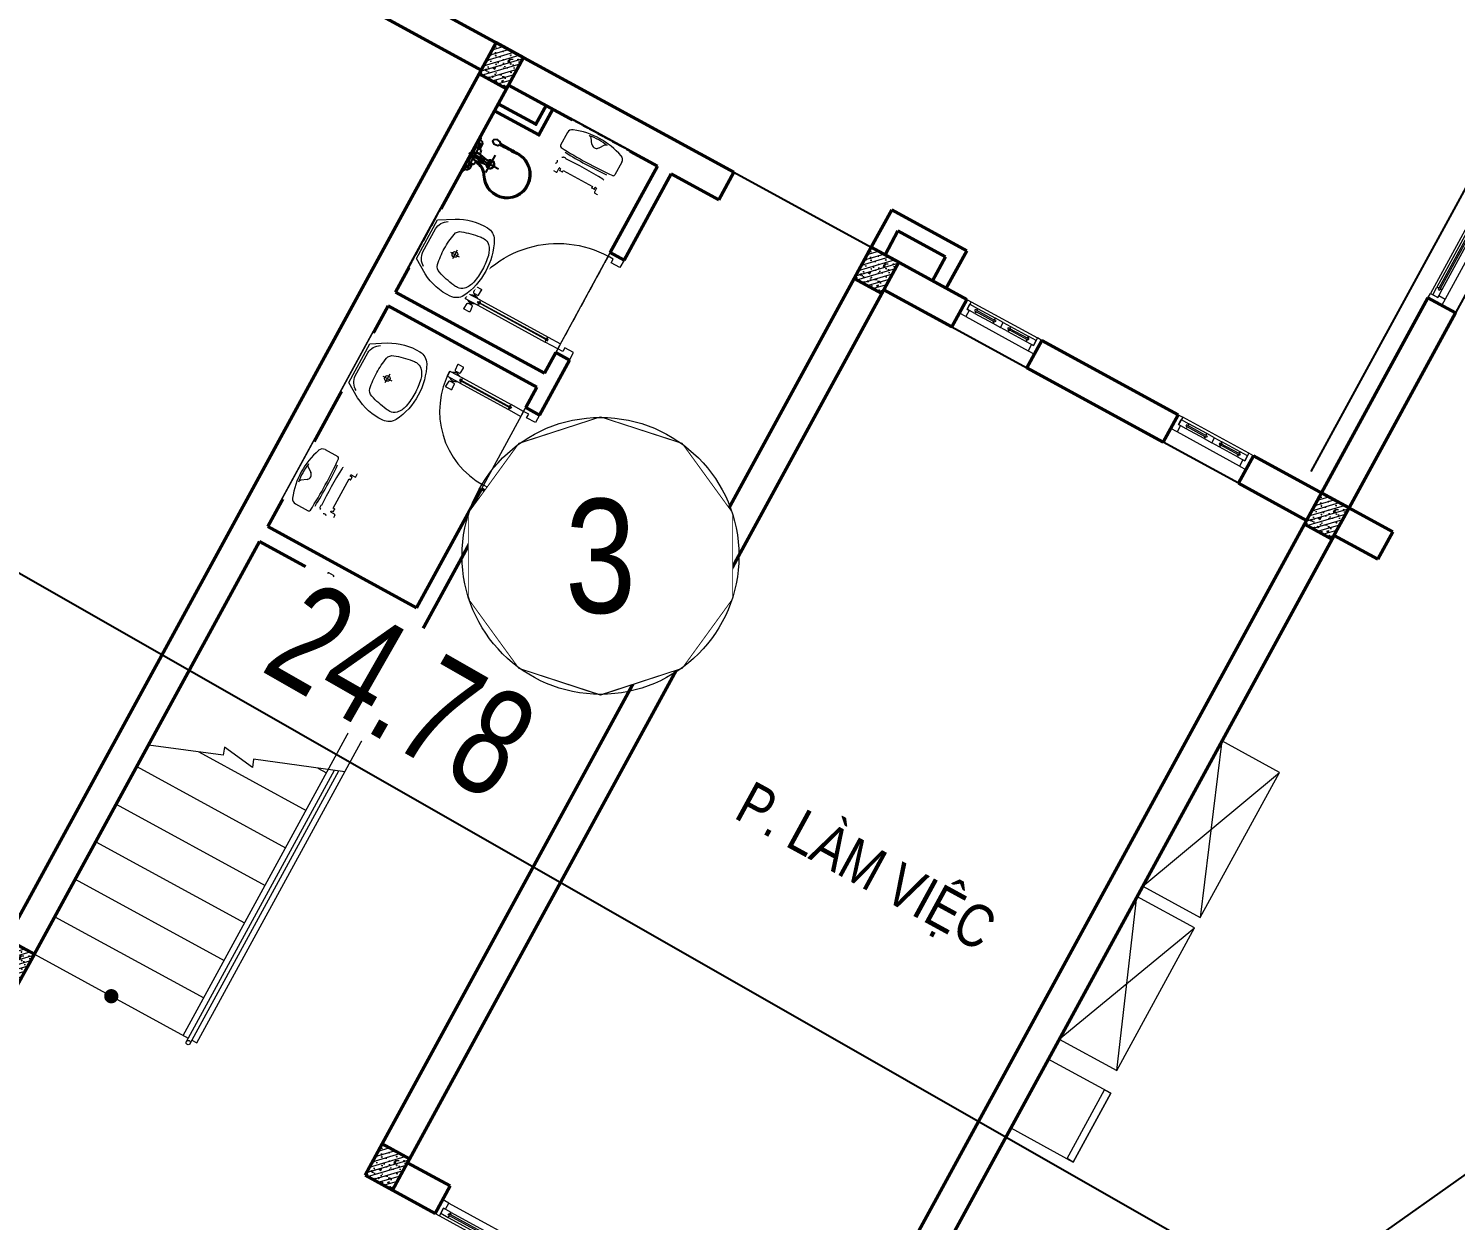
# Model space of a CAD drawing. Header units: millimetres. Extents: x -1055201 to -457681, y -323938 to 182808.
# Drawn here: x -728531 to -718515, y 153319 to 161686 of the extents above; entities that cross this region are included whole.
import ezdxf
from ezdxf.enums import TextEntityAlignment as Align
from ezdxf.xclip import XClip

# ---------------------------------------------------------------- set-up
doc = ezdxf.new("R2010")
doc.units = ezdxf.units.MM
doc.header["$LTSCALE"] = 5
doc.header["$XCLIPFRAME"] = 0
doc.linetypes.add('CENTER2', pattern=[28.575, 19.05, -3.175, 3.175, -3.175])
doc.linetypes.add('DASHDOT2', pattern=[0.5, 0.25, -0.125, 0, -0.125])
doc.layers.get('0').update_dxf_attribs({"linetype": 'CENTER2'})
for name, color, linetype, lineweight in [('0.10_Thiet-Bi', 157, 'Continuous', 9), ('cat1', 30, 'Continuous', 50), ('hatch1', 136, 'Continuous', 9), ('ISO', 153, 'Continuous', 13), ('LC Dim', 8, 'Continuous', 18), ('LC Hatch', 252, 'Continuous', 9), ('LC ISO', 153, 'Continuous', 13), ('LC Net dam2', 6, 'Continuous', 40), ('LC Net manh', 9, 'Continuous', 5), ('LC Net thay', 7, 'Continuous', 25), ('LC Text1', 3, 'Continuous', 20), ('LC Text2', 7, 'Continuous', 25), ('NOITHAT', 125, 'Continuous', 13)]:
    doc.layers.add(name, color=color, linetype=linetype, lineweight=lineweight)
doc.layers.add('KCS_Plotter', color=11, linetype='Continuous', plot=False)
for name, color, linetype in [('KYHIEU', 7, 'Continuous'), ('net 04', 3, 'Continuous'), ('NHA', 2, 'Continuous'), ('VATTHE', 33, 'Continuous')]:
    doc.layers.add(name, color=color, linetype=linetype)
doc.styles.add('General text 2', font='arial.ttf')
doc.styles.add('HOATBIF', font='hoatbif.shx', dxfattribs={"width": 0.75})
doc.styles.add('T2', font='VHARIAL.TTF', dxfattribs={"width": 0.8})
doc.styles.add('VnArialH', font='VHARIAL.TTF')
doc.dimstyles.new('Copy of 1-110', dxfattribs={"dimscale": 110, "dimtxt": 2.5, "dimasz": 0.35, "dimexe": 0.5, "dimexo": 0, "dimgap": 0.8, "dimtad": 1, "dimdec": 0, "dimzin": 0, "dimdsep": 46, "dimtxsty": 'HOATBIF', "dimblk1": 'DOT', "dimblk2": 'DOT', "dimsah": 1, "dimcen": -1, "dimdle": 1, "dimclrd": 256, "dimclre": 256, "dimclrt": 4, "dimadec": 3, "dimazin": 2, "dimtfac": 0.333333, "dimtdec": 0, "dimtix": 1, "dimtmove": 2, "dimatfit": 3, "dimldrblk": 'DOT', "dimfxl": 1, "dimtvp": 0.833333, "dimtolj": 1, "dimtzin": 0, "dimarcsym": 0})

# ---------------------------------------------------------------- blocks, each defined once
blk = doc.blocks.new('Nen ht')
at = {"layer": 'NHA', "color": 250, "elevation": 49, "flags": 128}
blk.add_lwpolyline([(48948, 39561), (52547, 46159), (46128, 48850), (45542, 47224), (43101, 42750)], dxfattribs=at)
at = {"layer": 'KYHIEU', "color": 250, "lineweight": 0, "style": 'VnArialH', "width": 0.6}
for tag, p in [('DC-02', (-46804, -9650, -10682)), ('2.478', (-46804, -10928, -10682))]:
    blk.add_attdef(tag, text='', height=756, dxfattribs=at).set_placement(p, align=Align.CENTER)
blk = doc.blocks.new('*U46')
for p, q in [((35, 0), (2665, 0)), ((1410, -20), (2605, -20)), ((1410, -60), (2605, -60)), ((50, -110), (2650, -110))]:
    blk.add_line(p, q)
at = {"color": 8, "lineweight": 5}
for p, q in [((95, -20), (1290, -20)), ((95, -35), (1290, -35)), ((95, -45), (1290, -45)), ((95, -60), (1290, -60)), ((1410, -20), (2605, -20)), ((1410, -35), (2605, -35)), ((1410, -45), (2605, -45)), ((1410, -60), (2605, -60))]:
    blk.add_line(p, q, dxfattribs=at)
for points in [[(0, 0), (35, 0), (35, -60), (50, -60), (50, -110), (0, -110), (0, 0)], [(2700, 0), (2665, 0), (2665, -60), (2650, -60), (2650, -110), (2700, -110), (2700, 0)], [(1410, -45), (1410, -60), (1350, -60), (1350, -20), (1410, -20), (1410, -35), (1400, -35), (1400, -45), (1410, -45)], [(2605, -45), (2605, -60), (2665, -60), (2665, -20), (2605, -20), (2605, -35), (2615, -35), (2615, -45), (2605, -45)]]:
    blk.add_lwpolyline(points)
for points in [[(35, -20), (95, -20), (95, -35), (85, -35), (85, -45), (95, -45), (95, -60), (35, -60)], [(1350, -20), (1290, -20), (1290, -35), (1300, -35), (1300, -45), (1290, -45), (1290, -60), (1350, -60)]]:
    blk.add_lwpolyline(points, close=True)
for points in [[(95, -29, -0.312187), (102, -35, -0.312187)], [(95, -51, 0.312187), (102, -45, 0.312187)], [(1290, -29, 0.312187), (1283, -35, 0.312187)], [(1290, -51, -0.312187), (1283, -45, -0.312187)]]:
    blk.add_lwpolyline(points, format="xyb", dxfattribs=at)
for centre, start, end in [((1409, -37), 14.2151, 83.5658), ((1409, -43), 276.4342, 345.7849), ((2606, -37), 96.4342, 165.7849), ((2606, -43), 194.2151, 263.5658)]:
    blk.add_arc(centre, 8.25, start, end, dxfattribs=at)
blk = doc.blocks.new('*U44')
for p, q in [((35, 0), (565, 0)), ((360, -20), (505, -20)), ((360, -60), (505, -60)), ((50, -110), (550, -110))]:
    blk.add_line(p, q)
at = {"color": 8, "lineweight": 5}
for p, q in [((95, -20), (240, -20)), ((95, -35), (240, -35)), ((95, -45), (240, -45)), ((95, -60), (240, -60)), ((360, -20), (505, -20)), ((360, -35), (505, -35)), ((360, -45), (505, -45)), ((360, -60), (505, -60))]:
    blk.add_line(p, q, dxfattribs=at)
for points in [[(0, 0), (35, 0), (35, -60), (50, -60), (50, -110), (0, -110), (0, 0)], [(600, 0), (565, 0), (565, -60), (550, -60), (550, -110), (600, -110), (600, 0)], [(360, -45), (360, -60), (300, -60), (300, -20), (360, -20), (360, -35), (350, -35), (350, -45), (360, -45)], [(505, -45), (505, -60), (565, -60), (565, -20), (505, -20), (505, -35), (515, -35), (515, -45), (505, -45)]]:
    blk.add_lwpolyline(points)
for points in [[(35, -20), (95, -20), (95, -35), (85, -35), (85, -45), (95, -45), (95, -60), (35, -60)], [(300, -20), (240, -20), (240, -35), (250, -35), (250, -45), (240, -45), (240, -60), (300, -60)]]:
    blk.add_lwpolyline(points, close=True)
for points in [[(95, -29, -0.312187), (102, -35, -0.312187)], [(95, -51, 0.312187), (102, -45, 0.312187)], [(240, -29, 0.312187), (233, -35, 0.312187)], [(240, -51, -0.312187), (233, -45, -0.312187)]]:
    blk.add_lwpolyline(points, format="xyb", dxfattribs=at)
for centre, start, end in [((359, -37), 14.2151, 83.5658), ((359, -43), 276.4342, 345.7849), ((506, -37), 96.4342, 165.7849), ((506, -43), 194.2151, 263.5658)]:
    blk.add_arc(centre, 8.25, start, end, dxfattribs=at)
blk = doc.blocks.new('*U41')
for p, q in [((35, 0), (565, 0)), ((360, -20), (505, -20)), ((360, -60), (505, -60)), ((50, -110), (550, -110))]:
    blk.add_line(p, q)
at = {"color": 8, "lineweight": 5}
for p, q in [((95, -20), (240, -20)), ((95, -35), (240, -35)), ((95, -45), (240, -45)), ((95, -60), (240, -60)), ((360, -20), (505, -20)), ((360, -35), (505, -35)), ((360, -45), (505, -45)), ((360, -60), (505, -60))]:
    blk.add_line(p, q, dxfattribs=at)
for points in [[(0, 0), (35, 0), (35, -60), (50, -60), (50, -110), (0, -110), (0, 0)], [(600, 0), (565, 0), (565, -60), (550, -60), (550, -110), (600, -110), (600, 0)], [(360, -45), (360, -60), (300, -60), (300, -20), (360, -20), (360, -35), (350, -35), (350, -45), (360, -45)], [(505, -45), (505, -60), (565, -60), (565, -20), (505, -20), (505, -35), (515, -35), (515, -45), (505, -45)]]:
    blk.add_lwpolyline(points)
for points in [[(35, -20), (95, -20), (95, -35), (85, -35), (85, -45), (95, -45), (95, -60), (35, -60)], [(300, -20), (240, -20), (240, -35), (250, -35), (250, -45), (240, -45), (240, -60), (300, -60)]]:
    blk.add_lwpolyline(points, close=True)
for points in [[(95, -29, -0.312187), (102, -35, -0.312187)], [(95, -51, 0.312187), (102, -45, 0.312187)], [(240, -29, 0.312187), (233, -35, 0.312187)], [(240, -51, -0.312187), (233, -45, -0.312187)]]:
    blk.add_lwpolyline(points, format="xyb", dxfattribs=at)
for centre, start, end in [((359, -37), 14.2151, 83.5658), ((359, -43), 276.4342, 345.7849), ((506, -37), 96.4342, 165.7849), ((506, -43), 194.2151, 263.5658)]:
    blk.add_arc(centre, 8.25, start, end, dxfattribs=at)
blk = doc.blocks.new('*U34')
for p, q in [((35, 0), (1565, 0)), ((860, -20), (1505, -20)), ((860, -60), (1505, -60)), ((50, -110), (1550, -110))]:
    blk.add_line(p, q)
at = {"color": 8, "lineweight": 5}
for p, q in [((95, -20), (740, -20)), ((95, -35), (740, -35)), ((95, -45), (740, -45)), ((95, -60), (740, -60)), ((860, -20), (1505, -20)), ((860, -35), (1505, -35)), ((860, -45), (1505, -45)), ((860, -60), (1505, -60))]:
    blk.add_line(p, q, dxfattribs=at)
for points in [[(0, 0), (35, 0), (35, -60), (50, -60), (50, -110), (0, -110), (0, 0)], [(1600, 0), (1565, 0), (1565, -60), (1550, -60), (1550, -110), (1600, -110), (1600, 0)], [(860, -45), (860, -60), (800, -60), (800, -20), (860, -20), (860, -35), (850, -35), (850, -45), (860, -45)], [(1505, -45), (1505, -60), (1565, -60), (1565, -20), (1505, -20), (1505, -35), (1515, -35), (1515, -45), (1505, -45)]]:
    blk.add_lwpolyline(points)
for points in [[(35, -20), (95, -20), (95, -35), (85, -35), (85, -45), (95, -45), (95, -60), (35, -60)], [(800, -20), (740, -20), (740, -35), (750, -35), (750, -45), (740, -45), (740, -60), (800, -60)]]:
    blk.add_lwpolyline(points, close=True)
for points in [[(95, -29, -0.312187), (102, -35, -0.312187)], [(95, -51, 0.312187), (102, -45, 0.312187)], [(740, -29, 0.312187), (733, -35, 0.312187)], [(740, -51, -0.312187), (733, -45, -0.312187)]]:
    blk.add_lwpolyline(points, format="xyb", dxfattribs=at)
for centre, start, end in [((859, -37), 14.2151, 83.5658), ((859, -43), 276.4342, 345.7849), ((1506, -37), 96.4342, 165.7849), ((1506, -43), 194.2151, 263.5658)]:
    blk.add_arc(centre, 8.25, start, end, dxfattribs=at)
blk = doc.blocks.new('*U65')
for p, q in [((30, 0), (720, 0)), ((30, -590), (30, -100)), ((70, -590), (70, -100))]:
    blk.add_line(p, q)
at = {"color": 8, "lineweight": 9}
for p, q in [((48, -600), (48, -90)), ((52, -600), (52, -90))]:
    blk.add_line(p, q, dxfattribs=at)
for points in [[(30, 0), (0, 0), (0, 110), (60, 110), (60, 40), (30, 40)], [(720, 0), (750, 0), (750, 110), (690, 110), (690, 40), (720, 40)]]:
    blk.add_lwpolyline(points, close=True)
for points in [[(55, -100), (70, -100), (70, 0), (30, 0), (30, -100), (45, -100), (45, -90), (55, -90), (55, -100)], [(55, -590), (70, -590), (70, -690), (30, -690), (30, -590), (45, -590), (45, -600), (55, -600), (55, -590)], [(20, -635), (10, -635), (10, -645), (20, -645)], [(80, -635), (90, -635), (90, -645), (80, -645)]]:
    blk.add_lwpolyline(points)
for points in [[(5, -620), (-35, -616, 0.443716), (-40, -621), (-40, -659, 0.443716), (-35, -664), (5, -660, 0.385314), (10, -655), (10, -625, 0.385314)], [(95, -620), (135, -616, -0.443716), (140, -621), (140, -659, -0.443716), (135, -664), (95, -660, -0.385314), (90, -655), (90, -625, -0.385314)]]:
    blk.add_lwpolyline(points, format="xyb", close=True)
for centre, radius, start, end in [((30, 0), 690, 270, 0), ((47, -99), 8.25, 186.4342, 273.2898), ((53, -99), 8.25, 266.7102, 353.5658), ((47, -591), 8.25, 86.7102, 173.5658), ((53, -591), 8.25, 6.4342, 93.2898)]:
    blk.add_arc(centre, radius, start, end, dxfattribs=at)
for centre, start, end in [((70, -640), 143.1301, 216.8699), ((30, -640), 323.1301, 36.8699)]:
    blk.add_arc(centre, 50, start, end)
blk = doc.blocks.new('*U64')
for p, q in [((30, 0), (620, 0)), ((30, -490), (30, -100)), ((70, -490), (70, -100))]:
    blk.add_line(p, q)
at = {"color": 8, "lineweight": 9}
for p, q in [((48, -500), (48, -90)), ((52, -500), (52, -90))]:
    blk.add_line(p, q, dxfattribs=at)
for points in [[(30, 0), (0, 0), (0, 110), (60, 110), (60, 40), (30, 40)], [(620, 0), (650, 0), (650, 110), (590, 110), (590, 40), (620, 40)]]:
    blk.add_lwpolyline(points, close=True)
for points in [[(55, -100), (70, -100), (70, 0), (30, 0), (30, -100), (45, -100), (45, -90), (55, -90), (55, -100)], [(55, -490), (70, -490), (70, -590), (30, -590), (30, -490), (45, -490), (45, -500), (55, -500), (55, -490)], [(20, -535), (10, -535), (10, -545), (20, -545)], [(80, -535), (90, -535), (90, -545), (80, -545)]]:
    blk.add_lwpolyline(points)
for points in [[(5, -520), (-35, -516, 0.443716), (-40, -521), (-40, -559, 0.443716), (-35, -564), (5, -560, 0.385314), (10, -555), (10, -525, 0.385314)], [(95, -520), (135, -516, -0.443716), (140, -521), (140, -559, -0.443716), (135, -564), (95, -560, -0.385314), (90, -555), (90, -525, -0.385314)]]:
    blk.add_lwpolyline(points, format="xyb", close=True)
for centre, radius, start, end in [((30, 0), 590, 270, 0), ((47, -99), 8.25, 186.4342, 273.2898), ((53, -99), 8.25, 266.7102, 353.5658), ((47, -491), 8.25, 86.7102, 173.5658), ((53, -491), 8.25, 6.4342, 93.2898)]:
    blk.add_arc(centre, radius, start, end, dxfattribs=at)
for centre, start, end in [((70, -540), 143.1301, 216.8699), ((30, -540), 323.1301, 36.8699)]:
    blk.add_arc(centre, 50, start, end)
blk = doc.blocks.new('*U63')
for p, q in [((30, 0), (770, 0)), ((30, -640), (30, -100)), ((70, -640), (70, -100))]:
    blk.add_line(p, q)
at = {"color": 8, "lineweight": 9}
for p, q in [((48, -650), (48, -90)), ((52, -650), (52, -90))]:
    blk.add_line(p, q, dxfattribs=at)
for points in [[(30, 0), (0, 0), (0, 110), (60, 110), (60, 40), (30, 40)], [(770, 0), (800, 0), (800, 110), (740, 110), (740, 40), (770, 40)]]:
    blk.add_lwpolyline(points, close=True)
for points in [[(55, -100), (70, -100), (70, 0), (30, 0), (30, -100), (45, -100), (45, -90), (55, -90), (55, -100)], [(20, -685), (10, -685), (10, -695), (20, -695)], [(55, -640), (70, -640), (70, -740), (30, -740), (30, -640), (45, -640), (45, -650), (55, -650), (55, -640)], [(80, -685), (90, -685), (90, -695), (80, -695)]]:
    blk.add_lwpolyline(points)
for points in [[(5, -670), (-35, -666, 0.443716), (-40, -671), (-40, -709, 0.443716), (-35, -714), (5, -710, 0.385314), (10, -705), (10, -675, 0.385314)], [(95, -670), (135, -666, -0.443716), (140, -671), (140, -709, -0.443716), (135, -714), (95, -710, -0.385314), (90, -705), (90, -675, -0.385314)]]:
    blk.add_lwpolyline(points, format="xyb", close=True)
for centre, radius, start, end in [((30, 0), 740, 270, 0), ((47, -99), 8.25, 186.4342, 273.2898), ((53, -99), 8.25, 266.7102, 353.5658), ((47, -641), 8.25, 86.7102, 173.5658), ((53, -641), 8.25, 6.4342, 93.2898)]:
    blk.add_arc(centre, radius, start, end, dxfattribs=at)
for centre, start, end in [((70, -690), 143.1301, 216.8699), ((30, -690), 323.1301, 36.8699)]:
    blk.add_arc(centre, 50, start, end)
blk = doc.blocks.new('TB WC Lavabo 01')
at = {"color": 8}
blk.add_wipeout([(0, 232), (40, 240), (141, 260), (241, 280), (296, 287), (352, 288), (388, 280), (421, 260), (439, 240), (451, 220), (460, 200), (468, 180), (475, 160), (481, 140), (487, 120), (491, 100), (495, 80), (497, 60), (499, 40), (500, 20), (500, 0), (500, -20), (499, -40), (497, -60), (495, -80), (491, -100), (487, -120), (481, -140), (475, -160), (468, -180), (460, -200), (451, -220), (439, -240), (421, -260), (388, -280), (352, -288), (296, -287), (240, -280), (141, -260), (40, -240), (0, -232)], dxfattribs=at)
for p, q in [((204, 0), (274, 0)), ((239, 35), (239, -35))]:
    blk.add_line(p, q)
blk.add_lwpolyline([(15, -154), (15, 154), (121, 219, -0.14257), (351, 273, -0.255099), (432, 223, -0.124237), (485, 0, -0.124237), (432, -223, -0.255099), (351, -273, -0.142542), (121, -219)], format="xyb", close=True)
for points in [[(87, -180, -0.253319), (33, -92), (33, 92, -0.253319), (87, 180)], [(154, 0, -0.05085), (166, 121, -0.267955), (203, 162, -0.045825), (335, 193, -0.034433), (365, 195, -0.20396), (412, 175, -0.140892), (448, 107, -0.051029), (459, 0, -0.051029), (448, -107, -0.140892), (412, -175, -0.20396), (365, -195, -0.034433), (335, -193, -0.045825), (203, -162, -0.267955), (166, -121, -0.05085), (154, 0, 0.05085)]]:
    blk.add_lwpolyline(points, format="xyb")
blk.add_circle((239, 0), 20)
blk = doc.blocks.new('TB WC BonCau 01')
at = {"color": 8}
blk.add_wipeout([(0, 230), (196, 230), (216, 220), (221, 207), (221, 200), (223, 180), (223, 165), (266, 168), (276, 180), (290, 185), (366, 190), (371, 185), (371, 180), (371, 174), (376, 174), (376, 180), (376, 185), (381, 190), (502, 186), (546, 180), (590, 170), (622, 160), (663, 140), (693, 120), (717, 100), (730, 88), (737, 80), (750, 60), (759, 40), (764, 20), (765, 0), (764, -20), (759, -40), (750, -60), (737, -80), (730, -88), (717, -100), (693, -120), (663, -140), (622, -160), (590, -170), (546, -180), (502, -186), (381, -190), (376, -185), (376, -180), (376, -174), (371, -174), (371, -180), (371, -185), (366, -190), (324, -188), (324, -200), (324, -205), (322, -207), (300, -207), (298, -205), (298, -200), (298, -186), (290, -185), (276, -180), (266, -168), (223, -165), (223, -180), (221, -200), (221, -207), (216, -220), (196, -230), (0, -230)], dxfattribs=at)
for p, q in [((95, 217), (196, 217)), ((339, 139), (339, 148)), ((340, 149), (371, 149)), ((353, 138), (340, 138)), ((342, -117), (342, 117)), ((342, 117), (353, 117)), ((354, 119), (354, 137)), ((376, 174), (371, 174)), ((376, 154), (376, 174)), ((48, 53), (84, 28)), ((84, -28), (48, -53)), ((258, -142), (258, -158)), ((260, -140), (262, -140)), ((262, -160), (260, -160)), ((263, -160), (262, -160)), ((339, -148), (339, -139)), ((340, -138), (353, -138)), ((371, -149), (340, -149)), ((353, -117), (342, -117)), ((354, -137), (354, -119)), ((376, -154), (376, -174)), ((95, -217), (196, -217))]:
    blk.add_line(p, q)
for centre, radius, start, end in [((95, 177), 40, 89.9986, 159.2669), ((196, 205), 12, 3.9186, 90), ((-2782, 0), 2997, 356.062, 3.938), ((563, 0), 540, 159.2678, 200.7321), ((-2782, 0), 3010, 356.859, 3.1425), ((2758, 0), 2500, 176.3855, 183.208), ((293, 155), 30, 154.597, 176.3937), ((340, 148), 1, 89.9427, 180), ((340, 139), 0.499, 180, 270.1146), ((353, 137), 2, 0, 89.9713), ((353, 119), 2, 270.0286, 0), ((371, 154), 5, 270.0114, 0), ((535, 0), 500, 171.6681, 188.3323), ((60, 70), 20, 171.6799, 234.0514), ((64, 0), 34, 10.761, 54.0415), ((64, 0), 34, 349.239, 10.761), ((60, -70), 20, 125.9547, 188.3347), ((64, 0), 34, 305.9475, 349.2341), ((95, -177), 40, 200.7312, 270.0014), ((260, -142), 2, 90, 180), ((260, -158), 2, 180, 270), ((293, -155), 30, 189.5643, 205.4252), ((310, -202), 20.2, 45.6327, 125.8626), ((340, -139), 0.5, 89.8854, 180), ((340, -148), 0.999, 180, 270.0573), ((353, -119), 2, 0, 89.9713), ((353, -137), 2, 270.0286, 0), ((371, -154), 5, 0, 89.9885), ((196, -205), 12, 270.0048, 356.0627)]:
    blk.add_arc(centre, radius, start, end)
blk = doc.blocks.new('senvoi')
at = {"layer": 'VATTHE'}
for p, q in [((-45, 101), (-45, -101)), ((0, 0), (-236, 0)), ((-171, 66), (-171, -74)), ((-64, 28), (-147, 13)), ((-68, 57), (-27, 57)), ((-64, 28), (-48, 28)), ((-48, 28), (-27, 9)), ((-27, 57), (-27, -57)), ((-64, -28), (-147, -13)), ((-68, -57), (-27, -57)), ((-64, -28), (-48, -28)), ((-48, -28), (-27, -9)), ((-300, -153), (-300, -160)), ((-290, -153), (-290, -160)), ((-267, -149), (-267, -164)), ((-265, -151), (-265, -162))]:
    blk.add_line(p, q, dxfattribs=at)
for points in [[(-73, 37, -0.268964), (-163, 89, 1.849875), (-290, -160, 0.351925)], [(-73, 29, -0.268964), (-169, 85, 1.849875), (-290, -153, 1.849875)], [(-57, 57), (-57, 92, -0.414214), (-32, 117), (-27, 117)], [(-37, 57), (-37, 92, -0.414214), (-32, 97), (-27, 97)], [(-57, -57), (-57, -92, 0.414214), (-32, -117), (-27, -117)], [(-37, -57), (-37, -92, 0.414214), (-32, -97), (-27, -97)], [(-290, -153), (-265, -149), (-265, -151), (-261, -152, 0.032976), (-161, -148), (-156, -140), (-131, -137), (-109, -150), (-109, -157)], [(-290, -160), (-265, -164), (-265, -162), (-261, -161, -0.032976), (-161, -165), (-156, -173), (-131, -176), (-109, -163), (-109, -157)]]:
    blk.add_lwpolyline(points, format="xyb", dxfattribs=at)
for points in [[(-27, 90), (-27, 128, -0.414214), (-22, 133), (-17, 133), (-17, 85), (-22, 85, -0.414214)], [(-56, 8), (-119, 8, 0.414214), (-124, 3), (-124, -2, 0.414214), (-119, -7), (-56, -7, 0.414214), (-51, -2), (-51, 3, 0.414214)], [(-27, -90), (-27, -128, 0.414214), (-22, -133), (-17, -133), (-17, -85), (-22, -85, 0.414214)]]:
    blk.add_lwpolyline(points, format="xyb", close=True, dxfattribs=at)
for centre, radius, start, end in [((-171, 0), 30, 34.1667, 325.8333), ((-171, 0), 26, 37.8627, 322.1373), ((-145, 0), 16.9, 60.473, 299.527), ((-145, 0), 12.9, 99.9441, 260.0559), ((-67, 0), 27.2, 195.6536, 163.5229), ((304, -34), 383, 166.1502, 170.8742), ((-369, 0), 347, 350.4738, 9.5262), ((304, 34), 383, 189.1258, 193.8498)]:
    blk.add_arc(centre, radius, start, end, dxfattribs=at)
blk = doc.blocks.new('Nhaf hiệu bộ')
at = {"layer": 'LC Hatch', "ltscale": 2}
h = blk.add_hatch(dxfattribs=at)
h.set_pattern_fill('BETONG', color=256, scale=20, pattern_type=2)
h.set_pattern_definition([(360, (-13995.02, 75865.2), (3e-14, 103.92305), [2.5, -57.5]), (360, (-13995.02, 75869.53), (3e-14, 103.92305), [2.5, -57.5]), (120, (-13995.02, 75865.2), (-90, -51.96152), [2.5, -57.5]), (120, (-13991.27, 75867.36), (-90, -51.96152), [2.5, -57.5]), (360, (-13965.02, 75917.16), (3e-14, 103.92305), [2.5, -57.5]), (360, (-13965.02, 75921.49), (3e-14, 103.92305), [2.5, -57.5]), (120, (-13965.02, 75917.16), (-90, -51.96152), [2.5, -57.5]), (120, (-13961.27, 75919.33), (-90, -51.96152), [2.5, -57.5]), (60, (-13992.52, 75865.2), (-90, 51.96152), [2.5, -57.5]), (60, (-13996.27, 75867.36), (-90, 51.96152), [2.5, -57.5]), (60, (-13962.52, 75813.24), (-90, 51.96152), [2.5, -57.5]), (60, (-13966.27, 75815.4), (-90, 51.96152), [2.5, -57.5]), (45, (-13995.016, 75865.2), (-21.213203, 21.213203), []), (50, (-13995.02, 75865.2), (143.45204, -12.55043), [15, -165]), (355, (-13995.02, 75865.2), (-27.75027, 150.43843), [12, -132]), (100.4514, (-13983.06, 75864.15), (115.70188, 137.8879), [12.74804, -140.22842]), (46.1842, (-13995.02, 75905.2), (213.4482, -33.1038), [22.5, -247.5]), (96.6356, (-13977.23, 75902.44), (186.93254, 194.8236), [19.12206, -210.3426]), (351.1842, (-13995.02, 75905.2), (186.9324, 194.8237), [18, -198]), (21, (-13975.02, 75895.2), (119.38141, -80.52378), [15, -165]), (326, (-13975.02, 75895.2), (48.66307, 145.03), [12, -132]), (71.4514, (-13965.07, 75888.49), (168.04453, 64.5061), [12.74804, -140.22842]), (37.5, (-13995.016, 75865.2), (2.43197, 66.57877), [0, -130.4, 0, -134, 0, -132.5]), (7.5, (-13995.016, 75865.2), (52.61391, 78.88234), [0, -76.4, 0, -127.4, 0, -50.5]), (327.5, (-14039.616, 75865.2), (106.764487, -4.510974), [0, -50, 0, -156, 0, -207]), (317.5, (-14059.62, 75865.2), (116.63723, 20.021), [0, -65, 0, -103.6, 0, -147])])
h.paths.add_polyline_path([(11020, 9220), (10800, 9220), (10800, 8970), (11020, 8970)])
h = blk.add_hatch(dxfattribs=at)
h.set_pattern_fill('BETONG', color=256, scale=20, pattern_type=2)
h.set_pattern_definition([(360, (-10995.02, 75865.2), (3e-14, 103.92305), [2.5, -57.5]), (360, (-10995.02, 75869.53), (3e-14, 103.92305), [2.5, -57.5]), (120, (-10995.02, 75865.2), (-90, -51.96152), [2.5, -57.5]), (120, (-10991.27, 75867.36), (-90, -51.96152), [2.5, -57.5]), (360, (-10965.02, 75917.16), (3e-14, 103.92305), [2.5, -57.5]), (360, (-10965.02, 75921.49), (3e-14, 103.92305), [2.5, -57.5]), (120, (-10965.02, 75917.16), (-90, -51.96152), [2.5, -57.5]), (120, (-10961.27, 75919.33), (-90, -51.96152), [2.5, -57.5]), (60, (-10992.52, 75865.2), (-90, 51.96152), [2.5, -57.5]), (60, (-10996.27, 75867.36), (-90, 51.96152), [2.5, -57.5]), (60, (-10962.52, 75813.24), (-90, 51.96152), [2.5, -57.5]), (60, (-10966.27, 75815.4), (-90, 51.96152), [2.5, -57.5]), (45, (-10995.016, 75865.2), (-21.213203, 21.213203), []), (50, (-10995.02, 75865.2), (143.45204, -12.55043), [15, -165]), (355, (-10995.02, 75865.2), (-27.75027, 150.43843), [12, -132]), (100.4514, (-10983.06, 75864.15), (115.70188, 137.8879), [12.74804, -140.22842]), (46.1842, (-10995.02, 75905.2), (213.4482, -33.1038), [22.5, -247.5]), (96.6356, (-10977.23, 75902.44), (186.93254, 194.8236), [19.12206, -210.3426]), (351.1842, (-10995.02, 75905.2), (186.9324, 194.8237), [18, -198]), (21, (-10975.02, 75895.2), (119.38141, -80.52378), [15, -165]), (326, (-10975.02, 75895.2), (48.66307, 145.03), [12, -132]), (71.4514, (-10965.07, 75888.49), (168.04453, 64.5061), [12.74804, -140.22842]), (37.5, (-10995.016, 75865.2), (2.43197, 66.57877), [0, -130.4, 0, -134, 0, -132.5]), (7.5, (-10995.016, 75865.2), (52.61391, 78.88234), [0, -76.4, 0, -127.4, 0, -50.5]), (327.5, (-11039.616, 75865.2), (106.764487, -4.510974), [0, -50, 0, -156, 0, -207]), (317.5, (-11059.62, 75865.2), (116.63723, 20.021), [0, -65, 0, -103.6, 0, -147])])
h.paths.add_polyline_path([(14020, 9220), (13800, 9220), (13800, 8970), (14020, 8970)])
h = blk.add_hatch(dxfattribs=at)
h.set_pattern_fill('BETONG', color=256, scale=20, pattern_type=2)
h.set_pattern_definition([(360, (-7395.02, 75865.2), (3e-14, 103.92305), [2.5, -57.5]), (360, (-7395.02, 75869.53), (3e-14, 103.92305), [2.5, -57.5]), (120, (-7395.02, 75865.2), (-90, -51.96152), [2.5, -57.5]), (120, (-7391.27, 75867.36), (-90, -51.96152), [2.5, -57.5]), (360, (-7365.02, 75917.16), (3e-14, 103.92305), [2.5, -57.5]), (360, (-7365.02, 75921.49), (3e-14, 103.92305), [2.5, -57.5]), (120, (-7365.02, 75917.16), (-90, -51.96152), [2.5, -57.5]), (120, (-7361.27, 75919.33), (-90, -51.96152), [2.5, -57.5]), (60, (-7392.52, 75865.2), (-90, 51.96152), [2.5, -57.5]), (60, (-7396.27, 75867.36), (-90, 51.96152), [2.5, -57.5]), (60, (-7362.52, 75813.24), (-90, 51.96152), [2.5, -57.5]), (60, (-7366.27, 75815.4), (-90, 51.96152), [2.5, -57.5]), (45, (-7395.016, 75865.2), (-21.213203, 21.213203), []), (50, (-7395.02, 75865.2), (143.45204, -12.55043), [15, -165]), (355, (-7395.02, 75865.2), (-27.75027, 150.43843), [12, -132]), (100.4514, (-7383.06, 75864.15), (115.70188, 137.8879), [12.74804, -140.22842]), (46.1842, (-7395.02, 75905.2), (213.4482, -33.1038), [22.5, -247.5]), (96.6356, (-7377.23, 75902.44), (186.93254, 194.8236), [19.12206, -210.3426]), (351.1842, (-7395.02, 75905.2), (186.9324, 194.8237), [18, -198]), (21, (-7375.02, 75895.2), (119.38141, -80.52378), [15, -165]), (326, (-7375.02, 75895.2), (48.66307, 145.03), [12, -132]), (71.4514, (-7365.07, 75888.49), (168.04453, 64.5061), [12.74804, -140.22842]), (37.5, (-7395.016, 75865.2), (2.43197, 66.57877), [0, -130.4, 0, -134, 0, -132.5]), (7.5, (-7395.016, 75865.2), (52.61391, 78.88234), [0, -76.4, 0, -127.4, 0, -50.5]), (327.5, (-7439.616, 75865.2), (106.764487, -4.510974), [0, -50, 0, -156, 0, -207]), (317.5, (-7459.62, 75865.2), (116.63723, 20.021), [0, -65, 0, -103.6, 0, -147])])
h.paths.add_polyline_path([(17620, 9220), (17400, 9220), (17400, 8970), (17620, 8970)])
h = blk.add_hatch(dxfattribs=at)
h.set_pattern_fill('BETONG', color=256, scale=20, pattern_type=2)
h.set_pattern_definition([(360, (-13995.02, 68695.2), (3e-14, 103.92305), [2.5, -57.5]), (360, (-13995.02, 68699.53), (3e-14, 103.92305), [2.5, -57.5]), (120, (-13995.02, 68695.2), (-90, -51.96152), [2.5, -57.5]), (120, (-13991.27, 68697.36), (-90, -51.96152), [2.5, -57.5]), (360, (-13965.02, 68747.16), (3e-14, 103.92305), [2.5, -57.5]), (360, (-13965.02, 68751.49), (3e-14, 103.92305), [2.5, -57.5]), (120, (-13965.02, 68747.16), (-90, -51.96152), [2.5, -57.5]), (120, (-13961.27, 68749.33), (-90, -51.96152), [2.5, -57.5]), (60, (-13992.52, 68695.2), (-90, 51.96152), [2.5, -57.5]), (60, (-13996.27, 68697.36), (-90, 51.96152), [2.5, -57.5]), (60, (-13962.52, 68643.24), (-90, 51.96152), [2.5, -57.5]), (60, (-13966.27, 68645.4), (-90, 51.96152), [2.5, -57.5]), (45, (-13995.016, 68695.2), (-21.213203, 21.213203), []), (50, (-13995.02, 68695.2), (143.45204, -12.55043), [15, -165]), (355, (-13995.02, 68695.2), (-27.75027, 150.43843), [12, -132]), (100.4514, (-13983.06, 68694.15), (115.70188, 137.8879), [12.74804, -140.22842]), (46.1842, (-13995.02, 68735.2), (213.4482, -33.1038), [22.5, -247.5]), (96.6356, (-13977.23, 68732.44), (186.93254, 194.8236), [19.12206, -210.3426]), (351.1842, (-13995.02, 68735.2), (186.9324, 194.8237), [18, -198]), (21, (-13975.02, 68725.2), (119.38141, -80.52378), [15, -165]), (326, (-13975.02, 68725.2), (48.66307, 145.03), [12, -132]), (71.4514, (-13965.07, 68718.49), (168.04453, 64.5061), [12.74804, -140.22842]), (37.5, (-13995.016, 68695.2), (2.43197, 66.57877), [0, -130.4, 0, -134, 0, -132.5]), (7.5, (-13995.016, 68695.2), (52.61391, 78.88234), [0, -76.4, 0, -127.4, 0, -50.5]), (327.5, (-14039.616, 68695.2), (106.764487, -4.510974), [0, -50, 0, -156, 0, -207]), (317.5, (-14059.62, 68695.2), (116.63723, 20.021), [0, -65, 0, -103.6, 0, -147])])
h.paths.add_polyline_path([(11020, 2050), (10800, 2050), (10800, 1800), (11020, 1800)])
h = blk.add_hatch(dxfattribs=at)
h.set_pattern_fill('BETONG', color=256, scale=20, pattern_type=2)
h.set_pattern_definition([(360, (-10995.02, 68695.2), (3e-14, 103.92305), [2.5, -57.5]), (360, (-10995.02, 68699.53), (3e-14, 103.92305), [2.5, -57.5]), (120, (-10995.02, 68695.2), (-90, -51.96152), [2.5, -57.5]), (120, (-10991.27, 68697.36), (-90, -51.96152), [2.5, -57.5]), (360, (-10965.02, 68747.16), (3e-14, 103.92305), [2.5, -57.5]), (360, (-10965.02, 68751.49), (3e-14, 103.92305), [2.5, -57.5]), (120, (-10965.02, 68747.16), (-90, -51.96152), [2.5, -57.5]), (120, (-10961.27, 68749.33), (-90, -51.96152), [2.5, -57.5]), (60, (-10992.52, 68695.2), (-90, 51.96152), [2.5, -57.5]), (60, (-10996.27, 68697.36), (-90, 51.96152), [2.5, -57.5]), (60, (-10962.52, 68643.24), (-90, 51.96152), [2.5, -57.5]), (60, (-10966.27, 68645.4), (-90, 51.96152), [2.5, -57.5]), (45, (-10995.016, 68695.2), (-21.213203, 21.213203), []), (50, (-10995.02, 68695.2), (143.45204, -12.55043), [15, -165]), (355, (-10995.02, 68695.2), (-27.75027, 150.43843), [12, -132]), (100.4514, (-10983.06, 68694.15), (115.70188, 137.8879), [12.74804, -140.22842]), (46.1842, (-10995.02, 68735.2), (213.4482, -33.1038), [22.5, -247.5]), (96.6356, (-10977.23, 68732.44), (186.93254, 194.8236), [19.12206, -210.3426]), (351.1842, (-10995.02, 68735.2), (186.9324, 194.8237), [18, -198]), (21, (-10975.02, 68725.2), (119.38141, -80.52378), [15, -165]), (326, (-10975.02, 68725.2), (48.66307, 145.03), [12, -132]), (71.4514, (-10965.07, 68718.49), (168.04453, 64.5061), [12.74804, -140.22842]), (37.5, (-10995.016, 68695.2), (2.43197, 66.57877), [0, -130.4, 0, -134, 0, -132.5]), (7.5, (-10995.016, 68695.2), (52.61391, 78.88234), [0, -76.4, 0, -127.4, 0, -50.5]), (327.5, (-11039.616, 68695.2), (106.764487, -4.510974), [0, -50, 0, -156, 0, -207]), (317.5, (-11059.62, 68695.2), (116.63723, 20.021), [0, -65, 0, -103.6, 0, -147])])
h.paths.add_polyline_path([(14020, 2050), (13800, 2050), (13800, 1800), (14020, 1800)])
at = {"layer": 'cat1', "ltscale": 2}
for p, q in [((17400, 9220), (17400, 10780)), ((17400, 10780), (17620, 10780)), ((17620, 9220), (17620, 10780)), ((14400, 9520), (13800, 9520)), ((13800, 9520), (13800, 9220)), ((14400, 9220), (14400, 9520)), ((14290, 9410), (13910, 9410)), ((13910, 9410), (13910, 9220)), ((14290, 9220), (14290, 9410)), ((9985, 9220), (12700, 9220)), ((12700, 9220), (12700, 9000)), ((13800, 9220), (14565, 9220)), ((14565, 9220), (14565, 9000)), ((15165, 9220), (16255, 9220)), ((15165, 9220), (15165, 9000)), ((16255, 9220), (16255, 9000)), ((16855, 9220), (17970, 9220)), ((16855, 9220), (16855, 9000)), ((17970, 9220), (17970, 9000)), ((9985, 9000), (10800, 9000)), ((10800, 2020), (10800, 9000)), ((11020, 9000), (12210, 9000)), ((11020, 7345), (11020, 9000)), ((12210, 8310), (12210, 9000)), ((12320, 9000), (12700, 9000)), ((12320, 8310), (12320, 9000)), ((13800, 2020), (13800, 9000)), ((14020, 9000), (14565, 9000)), ((14020, 2020), (14020, 9000)), ((15165, 9000), (16255, 9000)), ((16855, 9000), (17400, 9000)), ((17400, 2020), (17400, 9000)), ((17620, 9000), (17970, 9000)), ((17620, 2020), (17620, 9000)), ((12210, 8310), (12320, 8310)), ((12210, 7345), (12210, 7510)), ((12210, 7510), (12320, 7510)), ((12320, 7070), (12320, 7510)), ((11020, 7345), (12210, 7345)), ((11020, 5470), (11020, 7235)), ((11020, 7235), (12210, 7235)), ((12210, 7070), (12210, 7235)), ((12210, 7070), (12320, 7070)), ((12210, 5470), (12210, 6420)), ((12210, 6420), (12320, 6420)), ((12320, 5350), (12320, 6420)), ((11020, 5470), (12210, 5470)), ((11020, 2020), (11020, 5350)), ((11020, 5350), (12320, 5350)), ((14020, 2020), (14360, 2020)), ((14360, 1800), (14360, 2020)), ((13800, 1800), (14360, 1800))]:
    blk.add_line(p, q, dxfattribs=at)
for points in [[(11320, 9000), (11320, 8850), (11020, 8850)], [(11375, 9000), (11375, 8795), (11020, 8795)]]:
    blk.add_lwpolyline(points, dxfattribs=at)
at = {"layer": 'LC Hatch', "ltscale": 2, "const_width": 50}
blk.add_lwpolyline([(11610, 2050, 1), (11660, 2050, 1)], format="xyb", close=True, dxfattribs=at)
at = {"layer": 'LC ISO'}
for p, q in [((12210, 2050), (12210, 4600)), ((12320, 2050), (12320, 4600)), ((12140, 4150), (12210, 4150)), ((12250, 2023), (12250, 4192)), ((12280, 2023), (12280, 4203)), ((11353, 3850), (12210, 3850)), ((11020, 3550), (12210, 3550)), ((11020, 3250), (12210, 3250)), ((11020, 2950), (12210, 2950)), ((11020, 2650), (12210, 2650)), ((11020, 2350), (12210, 2350)), ((11020, 2050), (12250, 2050)), ((12280, 2050), (12320, 2050))]:
    blk.add_line(p, q, dxfattribs=at)
blk.add_lwpolyline([(12320, 4218), (11715, 3988), (11735, 3934), (11495, 3966), (11515, 3912), (11020, 3723)], dxfattribs=at)
blk.add_circle((12265, 2023), 15, dxfattribs=at)
at = {"layer": 'LC Net dam2', "ltscale": 2}
for points in [[(10800, 8970), (11020, 8970), (11020, 9220), (10800, 9220)], [(13800, 8970), (14020, 8970), (14020, 9220), (13800, 9220)], [(17400, 8970), (17620, 8970), (17620, 9220), (17400, 9220)], [(10800, 1800), (11020, 1800), (11020, 2050), (10800, 2050)], [(13800, 1800), (14020, 1800), (14020, 2050), (13800, 2050)]]:
    blk.add_lwpolyline(points, close=True, dxfattribs=at)
at = {"layer": 'LC Net thay', "ltscale": 2}
for p, q in [((17620, 12380), (17620, 10780)), ((12700, 9220), (13800, 9220)), ((14565, 9000), (15165, 9000)), ((16855, 9000), (16255, 9000))]:
    blk.add_line(p, q, dxfattribs=at)
at = {"layer": 'NOITHAT'}
for p, q in [((17620, 6196), (18080, 7356)), ((17620, 7356), (18080, 6196)), ((17620, 4972), (18080, 6112)), ((18080, 4972), (17620, 6112))]:
    blk.add_line(p, q, dxfattribs=at)
for points in [[(18080, 7356), (17620, 7356), (17620, 6196), (18080, 6196)], [(18080, 6112), (17620, 6112), (17620, 4972), (18080, 4972)], [(17620, 4812), (17620, 4262), (18120, 4262), (18120, 4812)], [(18120, 4812), (18120, 4262), (18070, 4262), (18070, 4812)]]:
    blk.add_lwpolyline(points, close=True, dxfattribs=at)
at = {"layer": 'ISO', "xscale": -1}
for name, p, rotation in [('*U34', (17400, 12380), 90), ('*U63', (12210, 7510), 270), ('*U46', (14360, 1800), 180)]:
    blk.add_blockref(name, p, dxfattribs=dict(at, rotation=rotation))
at = {"layer": 'ISO'}
blk.add_blockref('*U44', (14565, 9220), dxfattribs=at)
at = {"layer": 'ISO', "xscale": -1}
blk.add_blockref('*U41', (16855, 9220), dxfattribs=at)
at = {"layer": 'ISO', "rotation": 269.9999999999999}
for name, p in [('*U64', (12210, 7070)), ('*U65', (12210, 5350))]:
    blk.add_blockref(name, p, dxfattribs=at)
at = {"layer": 'net 04', "rotation": 180}
blk.add_blockref('senvoi', (11003, 8450), dxfattribs=at)
at = {"layer": 'LC Text2', "style": 'T2', "width": 0.8}
blk.add_text('p. lµm viÖc', height=300, dxfattribs=at).set_placement((14861, 5241))
at = {"layer": '0.10_Thiet-Bi', "rotation": 269.9999999999999}
blk.add_blockref('TB WC BonCau 01', (11760, 9000), dxfattribs=at)
at = {"layer": '0.10_Thiet-Bi'}
for name, p in [('TB WC Lavabo 01', (11020, 7776)), ('TB WC Lavabo 01', (11020, 6785)), ('TB WC BonCau 01', (11020, 5920))]:
    blk.add_blockref(name, p, dxfattribs=at)
at = {"layer": 'hatch1', "linetype": 'DASHDOT2', "ltscale": 2}
blk.add_lwpolyline([(12210, 7345), (11020, 7345), (11020, 8795), (11375, 8795), (11375, 9000), (12210, 9000), (12210, 7345)], dxfattribs=at)
blk = doc.blocks.new('*U72')
at = {"layer": 'Defpoints'}
blk.add_lwpolyline([(0, 4.25), (-2.498, 3.438), (-4.042, 1.313), (-4.042, -1.313), (-2.498, -3.438), (0, -4.25), (2.498, -3.438), (4.042, -1.313), (4.042, 1.313), (2.498, 3.438)], close=True, dxfattribs=at)
at = {"layer": 'LC Text1', "style": 'General text 2', "width": 0.8, "flags": 8}
blk.add_attdef('SYMBOL', text='', height=3.5, dxfattribs=at).set_placement((0, 0), align=Align.MIDDLE_CENTER)
blk.add_wipeout([(0, 4.25), (-2.498, 3.438), (-4.042, 1.313), (-4.042, -1.313), (-2.498, -3.438), (0, -4.25), (2.498, -3.438), (4.042, -1.313), (4.042, 1.313), (2.498, 3.438)]).dxf.layer = 'LC Net manh'
at = {"layer": 'LC ISO'}
blk.add_circle((0, 0), 4.25, dxfattribs=at)
blk = doc.blocks.new('DOT')
at = {"color": 0, "linetype": 'ByBlock'}
blk.add_line((-0.5, 0), (-1, 0), dxfattribs=at)
at = {"color": 0, "linetype": 'ByBlock', "const_width": 0.5}
blk.add_lwpolyline([(-0.25, 0, 1), (0.25, 0, 1)], format="xyb", close=True, dxfattribs=at)
blk = doc.blocks.new('*D96')
at = {"layer": 'Defpoints', "color": 0, "transparency": 16777216}
for p in [(-703564, 168550), (-701624, 167490), (-724980, 129511, -151)]:
    blk.add_point(p, dxfattribs=at)
at = {"layer": 'LC Dim', "lineweight": -2, "transparency": 16777216}
for p, q in [((-703564, 168550), (-701493, 167418)), ((-722924, 128508), (-701675, 167398)), ((-724980, 129511), (-722843, 128344))]:
    blk.add_line(p, q, dxfattribs=at)
at = {"layer": 'LC Dim', "lineweight": -2, "transparency": 16777216, "xscale": 105, "yscale": 105, "zscale": 105}
for p, rotation in [((-701624, 167490), 61.34759104070089), ((-722975, 128416), 241.3475910407009)]:
    blk.add_blockref('DOT', p, dxfattribs=dict(at, rotation=rotation))
at = {"layer": 'LC Dim', "color": 4, "transparency": 16777216, "insert": (-712839, 148248), "char_height": 750, "attachment_point": 5, "rotation": 61.3476, "style": 'HOATBIF'}
blk.add_mtext('\\A1;44.53', dxfattribs=at)
blk = doc.blocks.new('_Dot')
at = {"color": 0, "linetype": 'ByBlock', "lineweight": -2}
blk.add_line((-0.5, 0), (-1, 0), dxfattribs=at)
at = {"color": 0, "linetype": 'ByBlock', "const_width": 0.5}
blk.add_lwpolyline([(-0.25, 0, 1), (0.25, 0, 1)], format="xyb", close=True, dxfattribs=at)
blk = doc.blocks.new('*D107')
at = {"layer": 'Defpoints', "color": 0, "transparency": 16777216}
for p in [(-728277, 163096, 2611), (-728177, 163040), (-732580, 155209, 2611)]:
    blk.add_point(p, dxfattribs=at)
at = {"layer": 'LC Dim', "lineweight": -2, "transparency": 16777216}
for p, q in [((-728277, 163096), (-728047, 162965)), ((-732582, 155331), (-728229, 162948)), ((-732580, 155209), (-732764, 155314))]:
    blk.add_line(p, q, dxfattribs=at)
at = {"layer": 'LC Dim', "lineweight": -2, "transparency": 16777216, "xscale": 105, "yscale": 105, "zscale": 105}
for p, rotation in [((-728177, 163040), 60.25926350818931), ((-732634, 155240), 240.2592635081893)]:
    blk.add_blockref('DOT', p, dxfattribs=dict(at, rotation=rotation))
at = {"layer": 'LC Dim', "color": 4, "transparency": 16777216, "insert": (-730940, 159445), "char_height": 750, "attachment_point": 5, "rotation": 60.2593, "style": 'HOATBIF', "bg_fill": 3, "box_fill_scale": 1.1, "bg_fill_color": 256, "bg_fill_true_color": 13158600, "bg_fill_transparency": 0}
blk.add_mtext('\\A1;8.98', dxfattribs=at)
blk = doc.blocks.new('*D112')
at = {"layer": 'Defpoints', "color": 0, "transparency": 16777216}
for p in [(-736946, 162699, 2611), (-715160, 150886), (-715461, 150358)]:
    blk.add_point(p, dxfattribs=at)
at = {"layer": 'LC Dim', "lineweight": -2, "transparency": 16777216}
for p, q in [((-736946, 162699), (-737048, 162519)), ((-736883, 162597), (-715552, 150410)), ((-715160, 150886), (-715536, 150228))]:
    blk.add_line(p, q, dxfattribs=at)
at = {"layer": 'LC Dim', "lineweight": -2, "transparency": 16777216, "xscale": 105, "yscale": 105, "zscale": 105}
for p, rotation in [((-736974, 162649), 150.2592635081893), ((-715461, 150358), 330.2592635081893)]:
    blk.add_blockref('DOT', p, dxfattribs=dict(at, rotation=rotation))
at = {"layer": 'LC Dim', "color": 4, "transparency": 16777216, "insert": (-725913, 157038), "char_height": 750, "attachment_point": 5, "rotation": 330.2593, "style": 'HOATBIF', "bg_fill": 3, "box_fill_scale": 1.1, "bg_fill_color": 256, "bg_fill_true_color": 13158600, "bg_fill_transparency": 0}
blk.add_mtext('\\A1;24.78', dxfattribs=at)

msp = doc.modelspace()

# ---------------------------------------------------------------- block references
at = {"layer": 'NHA'}
ref = msp.add_blockref('Nen ht', (-762631.616, 115826.356, 41.497), dxfattribs=at)
XClip(ref).set_block_clipping_path([(-36969.0091810265, -21518.5280143177), (72831.0680443905, 66381.4719856854)])

# ---------------------------------------------------------------- next in the draw order: block references
at = {"layer": 'NHA', "rotation": 331.3859695635566}
msp.add_blockref('Nhaf hiệu bộ', (-739145.995, 158665.489, 281.744), dxfattribs=at)

# ---------------------------------------------------------------- next in the draw order: block references
at = {"layer": 'LC Net manh'}
ref = msp.add_blockref('*U72', (-724516.364, 157984.026, 281.744), dxfattribs=dict(at, xscale=228.7058764209121, yscale=228.7058764209121, zscale=228.7058764209121))
ref.add_attrib('SYMBOL', '3', dxfattribs={"layer": 'LC Text1', "height": 800.471, "style": 'General text 2', "width": 0.8}).set_placement((-724516.364, 157984.026, 281.744), align=Align.MIDDLE_CENTER)

# ---------------------------------------------------------------- next in the draw order: dimensions: what is measured, and where the dimension line sits
at = {"layer": 'LC Dim'}
dim = msp.add_linear_dim(base=(-728177.372, 163039.512, -2329), p1=(-732579.552, 155208.566, 281.744), p2=(-728276.574, 163096.189, 281.744), angle=60.2592635, dimstyle='Copy of 1-110', override={"dimscale": 300, "dimdec": 2, "dimlfac": 0.001, "dimtfill": 1}, dxfattribs=at)
dim.commit()
dim.dimension.update_dxf_attribs({"geometry": '*D107', "text_midpoint": (-730939.554, 159444.609, -2329)})

# ---------------------------------------------------------------- next in the draw order: dimensions: what is measured, and where the dimension line sits
dim = msp.add_linear_dim(base=(-701624.347, 167490.321), p1=(-724979.771, 129511.346, -150.838), p2=(-703563.667, 168549.976), angle=241.347591, dimstyle='Copy of 1-110', override={"dimscale": 300, "dimdec": 2, "dimlfac": 0.001}, dxfattribs=at)
dim.commit()
dim.dimension.update_dxf_attribs({"geometry": '*D96', "text_midpoint": (-712839.281, 148247.97)})

# ---------------------------------------------------------------- next in the draw order: dimensions: what is measured, and where the dimension line sits
dim = msp.add_linear_dim(base=(-715461.31, 150358.379, -2329), p1=(-736945.618, 162698.915, 281.744), p2=(-715159.806, 150886.099, -2329), angle=330.2592635, dimstyle='Copy of 1-110', override={"dimscale": 300, "dimdec": 2, "dimlfac": 0.001, "dimtfill": 1}, dxfattribs=at)
dim.commit()
dim.dimension.update_dxf_attribs({"geometry": '*D112', "text_midpoint": (-725912.559, 157037.816, -2329)})

# ---------------------------------------------------------------- next in the draw order: linework, layer by layer
at = {"layer": 'KCS_Plotter'}
msp.add_line((-803200.625, 93707.828), (-677200.628, 182807.828), dxfattribs=at)

doc.saveas('drawing.dxf')
